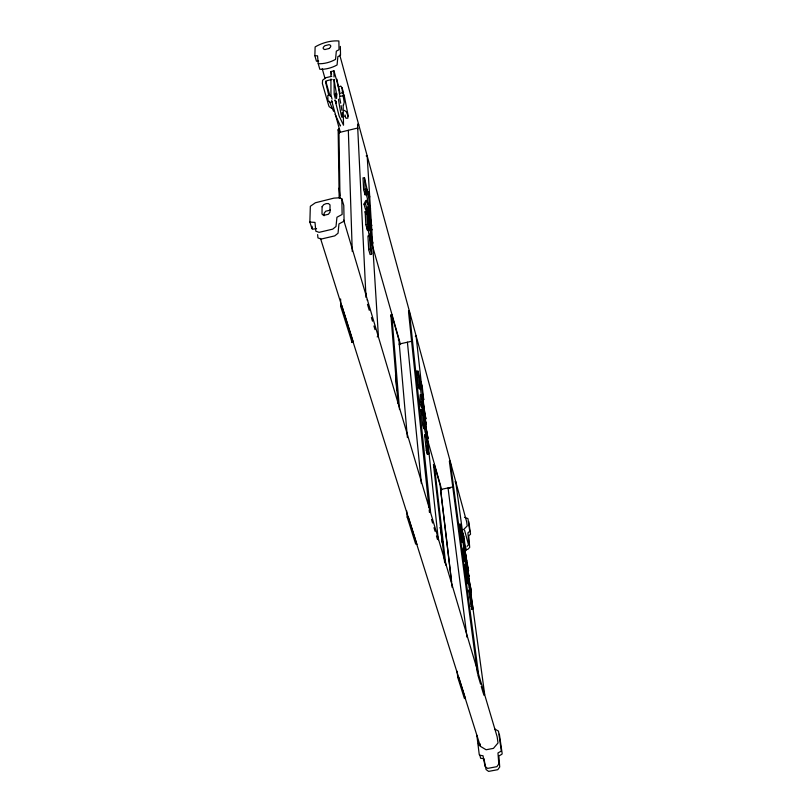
<?xml version="1.0" encoding="UTF-8"?>
<svg xmlns="http://www.w3.org/2000/svg" width="812" height="812" viewBox="0 0 812 812"><rect width="100%" height="100%" fill="white"/><g stroke="black" fill="none" stroke-linecap="round" stroke-linejoin="round"><path stroke-width="1.22" d="M324.089 215.759L324.11 213.323L325.683 211.232L330.433 210.105M316.578 228.639L312.417 229.217L312.031 226.243M311.97 228.679L309.859 222.062L310.336 206.289L315.381 202.767L333.925 198.128L339.406 197.783L341.832 198.828L343.77 205.406L344.105 221.138L338.959 223.919L338.046 233.217L334.767 235.876L321.207 239.053L317.949 237.916L317.624 234.597M314.863 55.723L315.127 46.923C322.1 42.843 330.819 40.336 338.878 40.986L339.04 49.705L336.33 51.166L335.549 59.377C330.454 62.25 324.069 64.036 318.233 63.681L317.543 55.845L314.863 55.723L316.436 61.204L318.659 61.154M425.874 418.799L422.382 397.85L421.499 394.683L420.2 394.794L419.814 402.214L421.052 406.629L422.362 406.284L422.484 404.163L425.874 418.799L424.646 419.388L421.875 406.903M422.362 406.284L421.154 401.96L421.499 394.683M339.091 86.762L340.796 86.092L341.953 87.655L342.603 92.944M465.804 549.024L465.976 547.826L464.708 547.339M344.126 95.116L347.932 114.482L347.871 118.105L346.054 118.288L344.938 116.207M466.595 560.838L465.367 553.977L466.585 560.666M340.502 125.373L340.38 125.972L335.173 114.36M343.567 105.012L344.217 102.19L342.999 95.248M339.152 197.915L338.157 129.717L338.908 128.682L339.944 132.326M371.632 225.624L367.257 200.351L365.786 200.534L363.999 204.147L365.603 209.841L367.095 209.476L367.633 208.491L371.632 225.624L370.231 226.304L366.161 208.826M340.735 306.52L341.72 305.282L353.332 342.197L352.083 342.481L340.735 306.52L340.624 298.938M365.603 209.841L366.11 208.735M367.095 209.476L365.532 203.893L367.257 200.351M438.318 539.736L427.457 438.642M467.001 546.385L468.879 544.466L467.915 532.824L469.762 531.271L467.945 518.584L464.464 517.356M463.419 529.749L467.235 525.922L466.646 521.771L339.771 55.064M471.396 591.572L468.159 576.53L469.052 583.3L467.864 583.645L466.941 580.377L464.84 564.716L466.068 564.736L467.925 574.855L468.494 573.343L469.234 576.053L468.554 576.875L471.396 591.572L470.27 592.09L467.702 580.489M415.338 336.33L416.038 335.518L421.611 385.822M454.994 481.881L455.644 481.201L462.982 535.149M468.544 570.755L465.601 557.996L465.743 560.767L464.576 561.092L463.581 557.57L463.094 547.958L464.271 547.897L464.971 550.434L468.544 570.755L467.438 571.283L465.124 560.696M419.895 382.513L421.134 382.3L422.21 386.177L423.712 399.605L422.504 400.174L421.946 398.174M369.643 226.193L372.728 243.133L371.287 243.803L369.947 239.083M442.388 541.543L442.773 544.903L440.226 527.526L441.302 527.039M464.677 551.084L465.763 550.587L463.825 536.377L462.952 533.251L461.825 533.393M426.828 439.221L428.086 438.642L425.102 422.788L426.381 423.773L425.102 424.047M369.389 223.28L370.8 222.661M423.986 417.043L425.234 416.505M466.91 569.405L468.027 568.918M464.383 550.018L463.784 547.887L464.89 547.45L463.946 540.538L462.363 534.864L463.276 541.665L462.14 541.98L459.298 524.288L460.475 524.319L463.703 538.762L462.952 533.251M421.134 382.3L421.702 387.486L418.058 371.196L416.749 371.196L418.2 384.786L419.327 388.826L420.606 388.491C418.129 371.551 423.133 393.018 422.616 395.698L421.387 396.185L420.586 389.273M367.034 192.322L368.415 192.008L368.678 196.504L364.486 177.828L363.015 177.858L363.644 189.602L365.095 194.799L366.547 194.433C364.821 178.721 369.917 200.767 369.125 203.68L367.724 204.228L367.369 198.382L365.776 192.647M471.863 609.264L473.041 608.838L470.067 590.101L468.839 590.162L471.863 609.264L471.021 603.062M427.386 454.192L428.716 453.715L427.041 438.571L426.006 434.897L424.635 434.999L426.3 450.427L427.386 454.192L426.99 450.63M371.642 254.014L370.11 254.552L368.699 249.629L367.937 235.998L369.48 235.815L370.83 240.585L371.642 254.014L370.262 249.182L369.48 235.815M471.011 606.29L472.208 605.914M426.3 450.427L427.66 450.021L426.006 434.897M368.699 249.629L370.262 249.182M426.381 423.773L425.447 420.393L424.3 420.23L422.413 409.603L421.042 409.593L422.636 424.483L423.803 428.594L425.143 428.228L424.473 421.824L428.086 438.642M370.384 230.273L371.815 229.877L370.617 225.563L368.546 222.671L368.151 216.794L366.689 211.607L365.146 211.648L365.847 224.67L367.369 230.019L368.902 229.623L368.628 224.082L372.728 243.133M330.92 76.511L330.91 71.598L333.976 70.847L339.731 91.594M334.717 94.598L337.082 94.019M339.446 93.431L342.999 92.568L343.415 93.735L343.791 95.532L340.116 96.425M338.969 132.569L357.716 128.022L357.94 128.834M331.793 76.298L325.774 77.739L322.597 80.236L322.384 83.555L328.616 105.245L329.185 106.687L331.996 108.503M332.098 79.434L327.206 80.601L325.521 81.921L328.769 95.288M366.171 155.894L367.146 155.66L378.422 336.554L377.164 336.838M466.941 580.377L468.148 580.093L466.068 564.736M398.012 403.432L390.887 315.015L391.77 314.812L398.925 340.005L407.401 437.577M408.446 311.047L409.329 310.844L430.573 512.21L429.446 512.443L429.193 509.926M412.131 341.152L399.159 344.055L399.331 344.674M461.236 538.742L462.393 538.488L460.475 524.319M422.636 424.483L423.996 424.189L422.413 409.603M444.692 562.889L433.476 464.647L434.268 464.474L440.104 485.028L451.594 581.686M463.581 557.57L464.768 557.316L464.271 547.897M452.182 587.452L440.551 489.514L453.39 486.814M448.173 488.448L450.315 487.992M407.177 517.102L408.294 516.868L416.972 544.456L415.663 544.01L407.177 517.102L406.67 510.789M418.2 384.786L419.51 384.523L418.058 371.196M465.672 549.785L467.824 549.348L469.701 547.43L468.717 535.788L470.564 534.225L468.737 521.527M457.785 677.512L458.77 677.32L465.509 698.726L464.373 698.391L457.785 677.512L457.065 671.219M477.456 673.676L478.451 673.483L450.173 461.084L449.371 461.257L477.294 672.417M419.814 402.214L421.154 401.96M462.718 536.58L463.825 536.377M441.84 541.726L442.966 541.513M365.847 224.67L367.41 224.376L366.689 211.607M363.644 189.602L365.126 189.338L364.486 177.828M468.088 576.256L469.234 576.053M363.999 204.147L365.532 203.893M466.727 575.028L467.925 574.855M398.296 339.873L398.925 340.005M357.524 124.155L358.731 124.733M494.63 728.902L498.477 731.135L501.237 750.369L501.034 751.212L497.969 752.937L498.801 763.98L496.873 766.67L487.647 768.396L485.109 766.548L483.008 755.759L479.659 755.241L479.242 754.521L476.837 735.256M343.791 95.532L342.999 92.568M344.298 110.361L346.227 111.701L348.165 116.177M320.507 238.423L480.349 746.309L486.104 749.76L493.452 748.37L498.02 742.96L497.147 736.758L343.72 220.093M367.054 299.932L367.684 300.369M332.057 99.165L330.961 94.933L330.931 78.967M335.255 98.384L334.168 94.151L334.047 79.434M330.525 102.525L327.997 100.688L327.784 95.42L329.631 95.014L330.626 96.395M368.029 214.571L366.415 208.867M309.859 222.062L314.995 222.417L315.838 231.227L319.096 232.344L332.707 229.146L336.006 226.487L336.95 217.251L342.126 214.469L341.832 198.828M369.653 226.193L371.815 229.877M341.953 87.655L343.557 92.558M329.296 101.327L333.59 111.305M336.645 98.496L335.447 93.258L336.026 94.882M422.544 408.497L421.905 406.244M423.813 408.121L422.595 401.016L423.834 408.111M367.471 304.287L369.267 310.316M371.419 317.553L372.495 321.166M373.936 325.988L375.012 329.611M431.548 519.497L432.603 523.029M434.004 527.729L435.049 531.261M436.45 535.961L437.506 539.493M477.811 674.833L480.582 684.161M481.272 686.485L483.363 693.478M483.708 694.646L483.861 695.173L484.683 694.463L470.503 590.344M365.776 292.919L366.06 293.863M339.822 195.895L339.142 188.079M397.454 391.272L396.581 388.309L395.505 374.941M440.226 527.526L441.149 530.683M426.503 438.084L423.915 426.117M338.157 129.717L339.172 133.269M390.887 315.015L391.892 318.527M433.476 464.647L434.146 467.001M440.551 489.514L440.703 490.022M424.635 434.999L425.163 436.876M468.839 590.162L469.681 593.125M318.233 63.681L319.816 69.233C325.632 69.609 332.007 67.832 337.082 64.95L337.843 56.678L340.532 55.206L340.35 46.426M427.66 450.021L428.716 453.715M367.41 224.376L368.902 229.623M423.996 424.189L425.143 428.228M468.148 580.093L469.052 583.3M332.534 102.962L331.672 100.749L340.279 132.295M322.273 68.837L325.044 78.602M325.734 81.048L329.895 95.684M372.14 244.574L400.539 344.643M427.548 439.83L441.748 489.859M470.067 590.101L470.889 593.014M365.146 211.648L365.745 213.759M421.042 409.593L421.905 412.669M464.84 564.716L465.763 567.974M330.91 71.598L331.59 74.044M368.303 206.278L369.155 209.334L370.516 208.694L369.125 203.68M464.768 557.316L465.743 560.767M368.415 192.008L369.785 196.961M416.749 371.196L417.865 375.215M459.298 524.288L459.897 526.44M365.126 189.338L366.547 194.433M419.51 384.523L420.606 388.491M422.616 395.698L423.712 399.605M462.393 538.488L463.276 541.665M464.89 547.45L465.763 550.587M468.351 544.344L464.576 530.216M339.66 97.673L340.705 103.205M462.779 540.63L463.784 547.887M336.229 95.755L336.635 97.491M469.306 587.117L469.783 589.603M425.437 431.852L425.894 434.308M369.501 234.039L369.947 236.485M368.09 229.583L369.612 237.906M465.52 560.3L466.372 565.182M336.98 79.231L339.964 96.506M334.047 79.688L336.858 96.161M421.814 403.94L422.565 408.487M341.091 105.57L341.862 110.3M336.077 101.165L336.32 103.398L335.001 99.937L339.111 115.974L343.517 125.21L343.151 105.022M338.533 99.379C337.985 97.176 343.111 129.301 342.187 112.421M368.587 215.484L369.866 223.899M499.37 734.16L502.141 753.394L501.928 754.226L498.872 755.962L499.715 766.985L497.786 769.674L488.591 771.4L486.063 769.543L483.962 758.763L480.613 758.246L479.892 755.119M464.86 548.942L466.91 563.995M467.255 566.502L469.478 582.813M469.813 585.32L470.158 587.827M463.693 543.827L464.028 546.253M470.189 596.85L470.524 599.337M460.343 528.622L460.79 531.921M461.216 535.149L462.14 541.98M466.058 570.207L466.514 573.556M466.951 576.804L467.255 579.088M467.56 581.362L467.864 583.645M345.009 114.939L345.212 116.481M448.041 487.941L466.991 637.207M480.034 743.822L480.349 746.309M478.39 743.082L478.684 745.487M434.268 464.474L445.869 565.233M422.585 394.622L422.859 397.139M423.143 399.656L424.808 414.749M425.092 417.267L427.183 436.135M426.473 445.869L426.736 448.254M423.336 424.26L423.803 428.594M418.982 385.609L419.327 388.826M408.578 312.305L428.929 507.409M407.411 342.207L421.377 483.536M391.77 314.812L399.514 409.532M367.176 226.589L367.369 230.019M364.903 191.449L365.095 194.799M464.474 559.194L464.576 561.092M357.574 125.129L365.999 297.446M348.338 130.296L352.256 251.497M351.972 338.685L352.083 342.481M338.908 128.682L340.015 198.412M333.976 70.847L334.026 76.978M444.042 554.667L444.052 556.971M322.09 206.755L321.999 214.023L323.572 215.413L328.413 214.266L330.007 212.135L330.007 204.888L328.434 203.548L326.059 203.65L323.673 204.675L322.09 206.755M368.303 206.847C366.374 211.922 372.434 220.285 368.303 206.847M329.022 48.527L324.881 49.562A9.511 3.157 -15.8 0 1 324.922 45.695L329.033 44.67A9.5 3.157 -15.9 0 1 329.022 48.527"/></g></svg>
